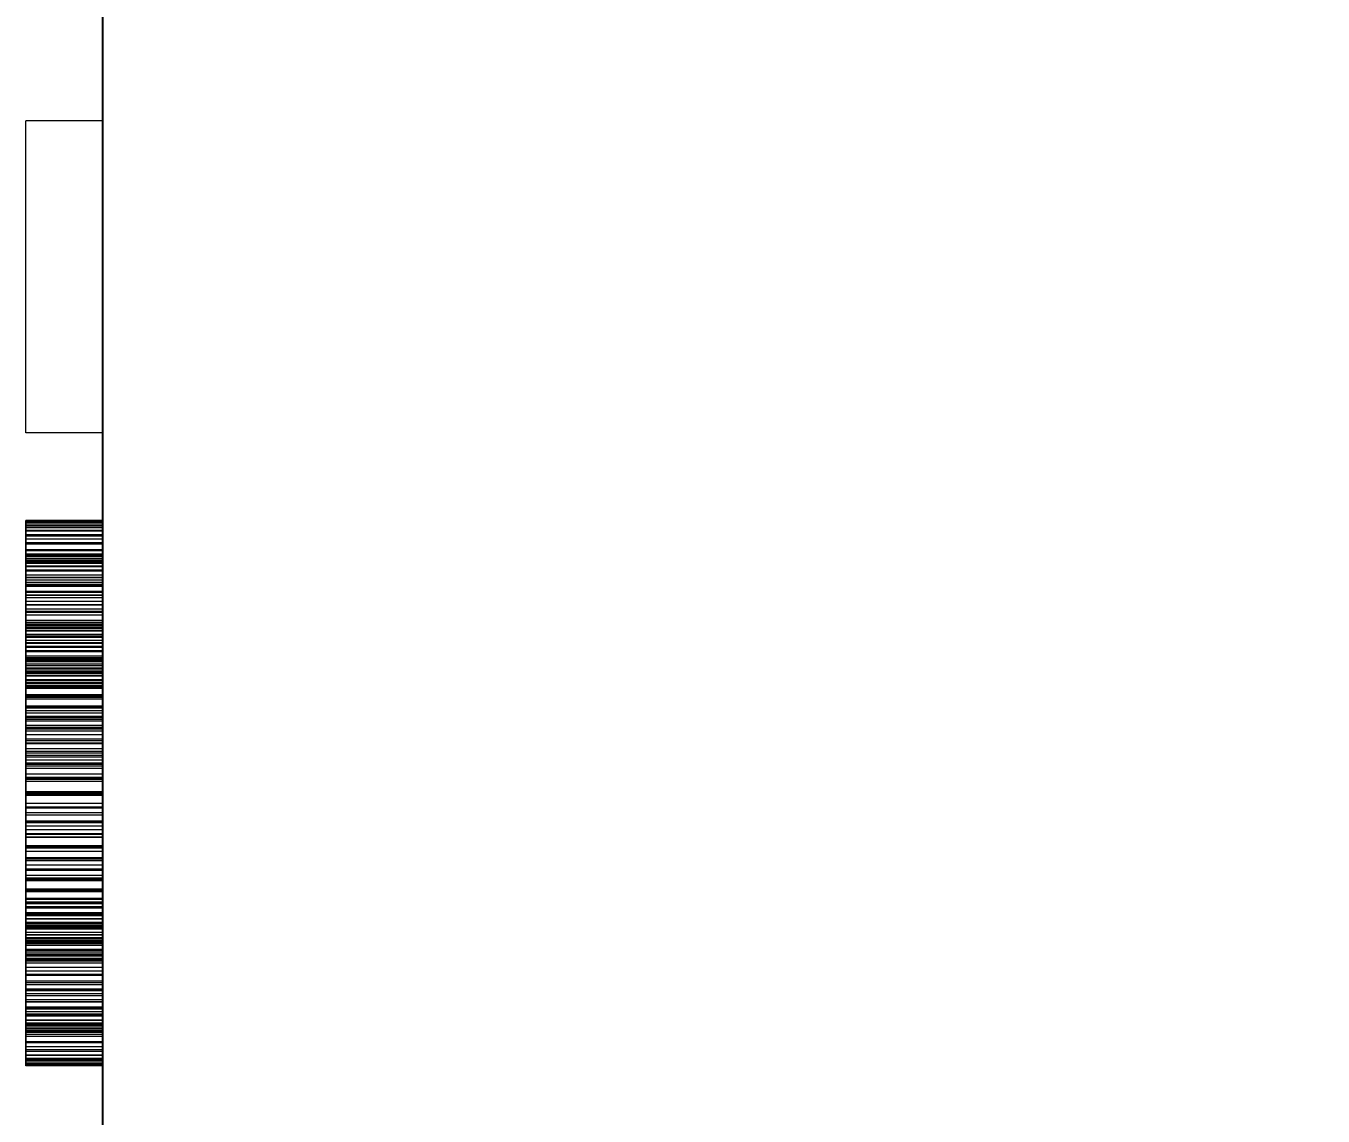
# Model space of a CAD drawing. Header units: millimetres. Extents: x 18 to 1043, y 90 to 420.
# Drawn here: x 272.492 to 275.868, y 135.869 to 138.705 of the extents above; entities that cross this region are included whole.
import ezdxf

# ---------------------------------------------------------------- set-up
doc = ezdxf.new("R2010")
doc.units = ezdxf.units.MM
doc.linetypes.add('WP_HIDDEN', pattern=[2.3, 1.5, -0.8])
for name, color, linetype, lineweight in [('DIMENSIONS', 7, 'CONTINUOUS', 18), ('HIDDEN', 7, 'WP_HIDDEN', 13), ('VISIBLE', 7, 'CONTINUOUS', 25)]:
    doc.layers.add(name, color=color, linetype=linetype, lineweight=lineweight)
doc.styles.add('CJK', font='Arial Unicode.ttf')
doc.styles.add('OpenSansCondensed-Light', font='OpenSansCondensed-Light.ttf')
doc.dimstyles.new('EZDXF', dxfattribs={"dimtxt": 0.25, "dimasz": 0.175, "dimexe": 0.375, "dimexo": 0.125, "dimgap": 0.1, "dimtad": 1, "dimlfac": 100, "dimzin": 12, "dimdsep": 46, "dimtxsty": 'OpenSansCondensed-Light', "dimblk": 'ARCHTICK', "dimcen": 2.5, "dimazin": 3, "dimtfac": 0.5, "dimtmove": 2, "dimatfit": 3})

# ---------------------------------------------------------------- blocks, each defined once
blk = doc.blocks.new('_ARCHTICK')
at = {"color": 0, "linetype": 'BYBLOCK', "const_width": 0.15}
blk.add_lwpolyline([(-0.5, -0.5), (0.5, 0.5)], dxfattribs=at)

msp = doc.modelspace()

# ---------------------------------------------------------------- linework, layer by layer
at = {"layer": 'HIDDEN', "ltscale": 1.538462}
for p, q in [((272.49231, 137.64581), (272.49231, 138.45797)), ((272.69231, 138.45797), (272.49231, 138.45797)), ((272.69231, 137.64581), (272.69231, 138.45797)), ((272.69231, 137.64581), (272.49231, 137.64581)), ((272.49231, 137.4174), (272.49231, 137.41817)), ((272.69231, 137.41817), (272.49231, 137.41817)), ((272.49231, 137.41817), (272.49231, 137.41655)), ((272.49231, 137.41512), (272.49231, 137.4174)), ((272.69231, 137.4174), (272.49231, 137.4174)), ((272.69231, 137.41655), (272.49231, 137.41655)), ((272.49231, 137.41655), (272.49231, 137.4117)), ((272.49231, 137.4113), (272.49231, 137.41512)), ((272.69231, 137.41512), (272.49231, 137.41512)), ((272.69231, 137.4117), (272.49231, 137.4117)), ((272.49231, 137.4117), (272.49231, 137.40361)), ((272.49231, 137.40596), (272.49231, 137.4113)), ((272.69231, 137.4113), (272.49231, 137.4113)), ((272.69231, 137.41817), (272.69231, 137.41655)), ((272.69231, 137.4174), (272.69231, 137.41817)), ((272.69231, 137.41512), (272.69231, 137.4174)), ((272.69231, 137.41655), (272.69231, 137.4117)), ((272.69231, 137.4113), (272.69231, 137.41512)), ((272.69231, 137.4117), (272.69231, 137.40361)), ((272.69231, 137.40596), (272.69231, 137.4113)), ((272.49231, 137.39909), (272.49231, 137.40596)), ((272.69231, 137.40596), (272.49231, 137.40596)), ((272.69231, 137.40361), (272.49231, 137.40361)), ((272.49231, 137.40361), (272.49231, 137.39228)), ((272.49231, 137.3907), (272.49231, 137.39909)), ((272.69231, 137.39909), (272.49231, 137.39909)), ((272.69231, 137.39228), (272.49231, 137.39228)), ((272.49231, 137.39228), (272.49231, 137.37772)), ((272.49231, 137.38078), (272.49231, 137.3907)), ((272.69231, 137.3907), (272.49231, 137.3907)), ((272.49231, 137.36934), (272.49231, 137.38078)), ((272.69231, 137.38078), (272.49231, 137.38078)), ((272.69231, 137.37772), (272.49231, 137.37772)), ((272.49231, 137.37772), (272.49231, 137.35993)), ((272.69231, 137.39909), (272.69231, 137.40596)), ((272.69231, 137.40361), (272.69231, 137.39228)), ((272.69231, 137.3907), (272.69231, 137.39909)), ((272.69231, 137.39228), (272.69231, 137.37772)), ((272.69231, 137.38078), (272.69231, 137.3907)), ((272.69231, 137.36934), (272.69231, 137.38078)), ((272.69231, 137.37772), (272.69231, 137.35993)), ((272.49231, 137.35636), (272.49231, 137.36934)), ((272.69231, 137.36934), (272.49231, 137.36934)), ((272.69231, 137.35993), (272.49231, 137.35993)), ((272.49231, 137.35993), (272.49231, 137.3389)), ((272.49231, 137.34187), (272.49231, 137.35636)), ((272.69231, 137.35636), (272.49231, 137.35636)), ((272.49231, 137.32584), (272.49231, 137.34187)), ((272.69231, 137.34187), (272.49231, 137.34187)), ((272.69231, 137.35636), (272.69231, 137.36934)), ((272.69231, 137.35993), (272.69231, 137.3389)), ((272.69231, 137.34187), (272.69231, 137.35636)), ((272.69231, 137.32584), (272.69231, 137.34187)), ((272.69231, 137.3389), (272.49231, 137.3389)), ((272.49231, 137.3389), (272.49231, 137.31463)), ((272.69231, 137.33005), (272.49231, 137.33005)), ((272.49231, 137.33005), (272.49231, 137.32938)), ((272.49231, 137.32882), (272.49231, 137.33005)), ((272.69231, 137.32938), (272.49231, 137.32938)), ((272.49231, 137.32938), (272.49231, 137.32736)), ((272.69231, 137.32882), (272.49231, 137.32882)), ((272.49231, 137.32514), (272.49231, 137.32882)), ((272.69231, 137.32736), (272.49231, 137.32736)), ((272.49231, 137.32736), (272.49231, 137.32401)), ((272.49231, 137.30829), (272.49231, 137.32584)), ((272.69231, 137.32584), (272.49231, 137.32584)), ((272.69231, 137.32514), (272.49231, 137.32514)), ((272.49231, 137.319), (272.49231, 137.32514)), ((272.69231, 137.32401), (272.49231, 137.32401)), ((272.49231, 137.32401), (272.49231, 137.31931)), ((272.69231, 137.31931), (272.49231, 137.31931)), ((272.49231, 137.31931), (272.49231, 137.31327)), ((272.69231, 137.319), (272.49231, 137.319)), ((272.49231, 137.31041), (272.49231, 137.319)), ((272.69231, 137.31463), (272.49231, 137.31463)), ((272.49231, 137.31463), (272.49231, 137.28726)), ((272.69231, 137.31327), (272.49231, 137.31327)), ((272.49231, 137.31327), (272.49231, 137.30588)), ((272.69231, 137.31041), (272.49231, 137.31041)), ((272.49231, 137.29936), (272.49231, 137.31041)), ((272.49231, 137.28922), (272.49231, 137.30829)), ((272.69231, 137.30829), (272.49231, 137.30829)), ((272.69231, 137.30588), (272.49231, 137.30588)), ((272.49231, 137.30588), (272.49231, 137.29716)), ((272.69231, 137.3389), (272.69231, 137.31463)), ((272.69231, 137.33005), (272.69231, 137.32938)), ((272.69231, 137.32882), (272.69231, 137.33005)), ((272.69231, 137.32938), (272.69231, 137.32736)), ((272.69231, 137.32514), (272.69231, 137.32882)), ((272.69231, 137.32736), (272.69231, 137.32401)), ((272.69231, 137.30829), (272.69231, 137.32584)), ((272.69231, 137.319), (272.69231, 137.32514)), ((272.69231, 137.32401), (272.69231, 137.31931)), ((272.69231, 137.31931), (272.69231, 137.31327)), ((272.69231, 137.31041), (272.69231, 137.319)), ((272.69231, 137.31463), (272.69231, 137.28726)), ((272.69231, 137.31327), (272.69231, 137.30588)), ((272.69231, 137.29936), (272.69231, 137.31041)), ((272.69231, 137.28922), (272.69231, 137.30829)), ((272.69231, 137.30588), (272.69231, 137.29716)), ((272.69231, 137.29936), (272.49231, 137.29936)), ((272.49231, 137.28585), (272.49231, 137.29936)), ((272.69231, 137.29716), (272.49231, 137.29716)), ((272.49231, 137.29716), (272.49231, 137.28709)), ((272.49231, 137.26862), (272.49231, 137.28922)), ((272.69231, 137.28922), (272.49231, 137.28922)), ((272.69231, 137.28726), (272.49231, 137.28726)), ((272.49231, 137.28726), (272.49231, 137.25694)), ((272.69231, 137.28709), (272.49231, 137.28709)), ((272.49231, 137.28709), (272.49231, 137.27568)), ((272.69231, 137.28585), (272.49231, 137.28585)), ((272.49231, 137.26989), (272.49231, 137.28585)), ((272.69231, 137.27568), (272.49231, 137.27568)), ((272.49231, 137.27568), (272.49231, 137.26293)), ((272.69231, 137.28585), (272.69231, 137.29936)), ((272.69231, 137.29716), (272.69231, 137.28709)), ((272.69231, 137.26862), (272.69231, 137.28922)), ((272.69231, 137.28726), (272.69231, 137.25694)), ((272.69231, 137.28709), (272.69231, 137.27568)), ((272.69231, 137.26989), (272.69231, 137.28585)), ((272.69231, 137.27568), (272.69231, 137.26293)), ((272.69231, 137.26989), (272.49231, 137.26989)), ((272.49231, 137.25148), (272.49231, 137.26989)), ((272.49231, 137.24649), (272.49231, 137.26862)), ((272.69231, 137.26862), (272.49231, 137.26862)), ((272.69231, 137.26293), (272.49231, 137.26293)), ((272.49231, 137.26293), (272.49231, 137.24883)), ((272.69231, 137.25694), (272.49231, 137.25694)), ((272.49231, 137.25694), (272.49231, 137.22365)), ((272.69231, 137.25148), (272.49231, 137.25148)), ((272.49231, 137.23056), (272.49231, 137.25148)), ((272.69231, 137.24883), (272.49231, 137.24883)), ((272.49231, 137.24883), (272.49231, 137.23339)), ((272.49231, 137.22284), (272.49231, 137.24649)), ((272.69231, 137.24649), (272.49231, 137.24649)), ((272.69231, 137.25148), (272.69231, 137.26989)), ((272.69231, 137.24649), (272.69231, 137.26862)), ((272.69231, 137.26293), (272.69231, 137.24883)), ((272.69231, 137.25694), (272.69231, 137.22365)), ((272.69231, 137.23056), (272.69231, 137.25148)), ((272.69231, 137.24883), (272.69231, 137.23339)), ((272.69231, 137.22284), (272.69231, 137.24649)), ((272.69231, 137.23339), (272.49231, 137.23339)), ((272.49231, 137.23339), (272.49231, 137.21661)), ((272.69231, 137.23056), (272.49231, 137.23056)), ((272.49231, 137.2071), (272.49231, 137.23056)), ((272.69231, 137.22365), (272.49231, 137.22365)), ((272.49231, 137.22365), (272.49231, 137.18741)), ((272.49231, 137.19794), (272.49231, 137.22284)), ((272.69231, 137.22284), (272.49231, 137.22284)), ((272.69231, 137.21661), (272.49231, 137.21661)), ((272.49231, 137.21661), (272.49231, 137.19849)), ((272.69231, 137.2071), (272.49231, 137.2071)), ((272.49231, 137.18108), (272.49231, 137.2071)), ((272.69231, 137.23339), (272.69231, 137.21661)), ((272.69231, 137.2071), (272.69231, 137.23056)), ((272.69231, 137.22365), (272.69231, 137.18741)), ((272.69231, 137.19794), (272.69231, 137.22284)), ((272.69231, 137.21661), (272.69231, 137.19849)), ((272.69231, 137.18108), (272.69231, 137.2071)), ((272.69231, 137.19849), (272.49231, 137.19849)), ((272.49231, 137.19849), (272.49231, 137.17902)), ((272.49231, 137.17208), (272.49231, 137.19794)), ((272.69231, 137.19794), (272.49231, 137.19794)), ((272.69231, 137.18741), (272.49231, 137.18741)), ((272.49231, 137.18741), (272.49231, 137.1482)), ((272.69231, 137.18108), (272.49231, 137.18108)), ((272.49231, 137.15253), (272.49231, 137.18108)), ((272.69231, 137.17902), (272.49231, 137.17902)), ((272.49231, 137.17902), (272.49231, 137.15822)), ((272.49231, 137.14525), (272.49231, 137.17208)), ((272.69231, 137.17208), (272.49231, 137.17208)), ((272.69231, 137.19849), (272.69231, 137.17902)), ((272.69231, 137.17208), (272.69231, 137.19794)), ((272.69231, 137.18741), (272.69231, 137.1482)), ((272.69231, 137.15253), (272.69231, 137.18108)), ((272.69231, 137.17902), (272.69231, 137.15822)), ((272.69231, 137.14525), (272.69231, 137.17208)), ((272.69231, 137.15822), (272.49231, 137.15822)), ((272.49231, 137.15822), (272.49231, 137.13631)), ((272.69231, 137.15253), (272.49231, 137.15253)), ((272.49231, 137.12142), (272.49231, 137.15253)), ((272.69231, 137.1482), (272.49231, 137.1482)), ((272.49231, 137.1482), (272.49231, 137.10603)), ((272.49231, 137.14595), (272.49231, 137.14794)), ((272.49231, 137.14794), (272.49231, 137.14601)), ((272.69231, 137.14794), (272.49231, 137.14794)), ((272.49231, 137.14601), (272.49231, 137.14023)), ((272.69231, 137.14601), (272.49231, 137.14601)), ((272.49231, 137.14), (272.49231, 137.14595)), ((272.69231, 137.14595), (272.49231, 137.14595)), ((272.49231, 137.11746), (272.49231, 137.14525)), ((272.69231, 137.14525), (272.49231, 137.14525)), ((272.49231, 137.14023), (272.49231, 137.13059)), ((272.69231, 137.14023), (272.49231, 137.14023)), ((272.49231, 137.13007), (272.49231, 137.14)), ((272.69231, 137.14), (272.49231, 137.14)), ((272.69231, 137.15822), (272.69231, 137.13631)), ((272.69231, 137.12142), (272.69231, 137.15253)), ((272.69231, 137.1482), (272.69231, 137.10603)), ((272.69231, 137.14595), (272.69231, 137.14794)), ((272.69231, 137.14794), (272.69231, 137.14601)), ((272.69231, 137.14601), (272.69231, 137.14023)), ((272.69231, 137.14), (272.69231, 137.14595)), ((272.69231, 137.11746), (272.69231, 137.14525)), ((272.69231, 137.14023), (272.69231, 137.13059)), ((272.69231, 137.13007), (272.69231, 137.14)), ((272.69231, 137.13631), (272.49231, 137.13631)), ((272.49231, 137.13631), (272.49231, 137.11354)), ((272.49231, 137.13059), (272.49231, 137.11709)), ((272.69231, 137.13059), (272.49231, 137.13059)), ((272.49231, 137.11618), (272.49231, 137.13007)), ((272.69231, 137.13007), (272.49231, 137.13007)), ((272.69231, 137.12142), (272.49231, 137.12142)), ((272.49231, 137.08777), (272.49231, 137.12142)), ((272.49231, 137.08871), (272.49231, 137.11746)), ((272.69231, 137.11746), (272.49231, 137.11746)), ((272.49231, 137.11709), (272.49231, 137.09975)), ((272.69231, 137.11709), (272.49231, 137.11709)), ((272.49231, 137.09831), (272.49231, 137.11618)), ((272.69231, 137.11618), (272.49231, 137.11618)), ((272.69231, 137.11354), (272.49231, 137.11354)), ((272.49231, 137.11354), (272.49231, 137.08991)), ((272.69231, 137.10603), (272.49231, 137.10603)), ((272.49231, 137.10603), (272.49231, 137.06091)), ((272.69231, 137.13631), (272.69231, 137.11354)), ((272.69231, 137.13059), (272.69231, 137.11709)), ((272.69231, 137.11618), (272.69231, 137.13007)), ((272.69231, 137.08777), (272.69231, 137.12142)), ((272.69231, 137.08871), (272.69231, 137.11746)), ((272.69231, 137.11709), (272.69231, 137.09975)), ((272.69231, 137.09831), (272.69231, 137.11618)), ((272.69231, 137.11354), (272.69231, 137.08991)), ((272.69231, 137.10603), (272.69231, 137.06091)), ((272.49231, 137.09975), (272.49231, 137.07854)), ((272.69231, 137.09975), (272.49231, 137.09975)), ((272.49231, 137.07648), (272.49231, 137.09831)), ((272.69231, 137.09831), (272.49231, 137.09831)), ((272.69231, 137.08991), (272.49231, 137.08991)), ((272.49231, 137.08991), (272.49231, 137.06542)), ((272.49231, 137.05899), (272.49231, 137.08871)), ((272.69231, 137.08871), (272.49231, 137.08871)), ((272.69231, 137.08777), (272.49231, 137.08777)), ((272.49231, 137.05157), (272.49231, 137.08777)), ((272.49231, 137.07854), (272.49231, 137.05348)), ((272.69231, 137.07854), (272.49231, 137.07854)), ((272.49231, 137.05067), (272.49231, 137.07648)), ((272.69231, 137.07648), (272.49231, 137.07648)), ((272.69231, 137.09975), (272.69231, 137.07854)), ((272.69231, 137.07648), (272.69231, 137.09831)), ((272.69231, 137.08991), (272.69231, 137.06542)), ((272.69231, 137.05899), (272.69231, 137.08871)), ((272.69231, 137.05157), (272.69231, 137.08777)), ((272.69231, 137.07854), (272.69231, 137.05348)), ((272.69231, 137.05067), (272.69231, 137.07648)), ((272.69231, 137.06542), (272.49231, 137.06542)), ((272.49231, 137.06542), (272.49231, 137.04007)), ((272.69231, 137.06091), (272.49231, 137.06091)), ((272.49231, 137.06091), (272.49231, 137.01282)), ((272.49231, 137.02831), (272.49231, 137.05899)), ((272.69231, 137.05899), (272.49231, 137.05899)), ((272.49231, 137.05678), (272.49231, 137.05835)), ((272.49231, 137.05835), (272.49231, 137.05682)), ((272.69231, 137.05835), (272.49231, 137.05835)), ((272.49231, 137.05682), (272.49231, 137.05224)), ((272.69231, 137.05682), (272.49231, 137.05682)), ((272.49231, 137.05206), (272.49231, 137.05678)), ((272.69231, 137.05678), (272.49231, 137.05678)), ((272.49231, 137.05348), (272.49231, 137.02457)), ((272.69231, 137.05348), (272.49231, 137.05348)), ((272.49231, 137.05224), (272.49231, 137.04461)), ((272.69231, 137.05224), (272.49231, 137.05224)), ((272.49231, 137.0442), (272.49231, 137.05206)), ((272.69231, 137.05206), (272.49231, 137.05206)), ((272.69231, 137.05157), (272.49231, 137.05157)), ((272.49231, 137.01282), (272.49231, 137.05157)), ((272.49231, 137.0209), (272.49231, 137.05067)), ((272.69231, 137.05067), (272.49231, 137.05067)), ((272.49231, 137.04461), (272.49231, 137.03393)), ((272.69231, 137.04461), (272.49231, 137.04461)), ((272.49231, 137.0332), (272.49231, 137.0442)), ((272.69231, 137.0442), (272.49231, 137.0442)), ((272.69231, 137.04007), (272.49231, 137.04007)), ((272.49231, 137.04007), (272.49231, 137.01385)), ((272.69231, 137.06542), (272.69231, 137.04007)), ((272.69231, 137.06091), (272.69231, 137.01282)), ((272.69231, 137.02831), (272.69231, 137.05899)), ((272.69231, 137.05678), (272.69231, 137.05835)), ((272.69231, 137.05835), (272.69231, 137.05682)), ((272.69231, 137.05682), (272.69231, 137.05224)), ((272.69231, 137.05206), (272.69231, 137.05678)), ((272.69231, 137.05348), (272.69231, 137.02457)), ((272.69231, 137.05224), (272.69231, 137.04461)), ((272.69231, 137.0442), (272.69231, 137.05206)), ((272.69231, 137.01282), (272.69231, 137.05157)), ((272.69231, 137.0209), (272.69231, 137.05067)), ((272.69231, 137.04461), (272.69231, 137.03393)), ((272.69231, 137.0332), (272.69231, 137.0442)), ((272.69231, 137.04007), (272.69231, 137.01385)), ((272.49231, 137.03393), (272.49231, 137.0202)), ((272.69231, 137.03393), (272.49231, 137.03393)), ((272.49231, 137.01905), (272.49231, 137.0332)), ((272.69231, 137.0332), (272.49231, 137.0332)), ((272.49231, 136.99667), (272.49231, 137.02831)), ((272.69231, 137.02831), (272.49231, 137.02831)), ((272.49231, 137.02457), (272.49231, 136.9927)), ((272.69231, 137.02457), (272.49231, 137.02457)), ((272.49231, 136.98814), (272.49231, 137.0209)), ((272.69231, 137.0209), (272.49231, 137.0209)), ((272.49231, 137.0202), (272.49231, 137.00341)), ((272.69231, 137.0202), (272.49231, 137.0202)), ((272.49231, 137.00176), (272.49231, 137.01905)), ((272.69231, 137.01905), (272.49231, 137.01905)), ((272.69231, 137.01385), (272.49231, 137.01385)), ((272.49231, 137.01385), (272.49231, 136.98678)), ((272.69231, 137.01282), (272.49231, 137.01282)), ((272.49231, 137.00341), (272.49231, 136.98357)), ((272.69231, 137.00341), (272.49231, 137.00341)), ((272.49231, 136.98133), (272.49231, 137.00176)), ((272.69231, 137.00176), (272.49231, 137.00176)), ((272.69231, 137.03393), (272.69231, 137.0202)), ((272.69231, 137.01905), (272.69231, 137.0332)), ((272.69231, 136.99667), (272.69231, 137.02831)), ((272.69231, 137.02457), (272.69231, 136.9927)), ((272.69231, 136.98814), (272.69231, 137.0209)), ((272.69231, 137.0202), (272.69231, 137.00341)), ((272.69231, 137.00176), (272.69231, 137.01905)), ((272.69231, 137.01385), (272.69231, 136.98678)), ((272.69231, 137.00341), (272.69231, 136.98357)), ((272.69231, 136.98133), (272.69231, 137.00176)), ((272.49231, 136.96406), (272.49231, 136.99667)), ((272.69231, 136.99667), (272.49231, 136.99667)), ((272.49231, 136.9927), (272.49231, 136.95876)), ((272.69231, 136.9927), (272.49231, 136.9927)), ((272.49231, 136.95339), (272.49231, 136.98814)), ((272.69231, 136.98814), (272.49231, 136.98814)), ((272.69231, 136.98678), (272.49231, 136.98678)), ((272.49231, 136.98678), (272.49231, 136.95885)), ((272.49231, 136.98357), (272.49231, 136.96068)), ((272.69231, 136.98357), (272.49231, 136.98357)), ((272.49231, 136.95775), (272.49231, 136.98133)), ((272.69231, 136.98133), (272.49231, 136.98133)), ((272.69231, 136.96406), (272.69231, 136.99667)), ((272.69231, 136.9927), (272.69231, 136.95876)), ((272.69231, 136.95339), (272.69231, 136.98814)), ((272.69231, 136.98678), (272.69231, 136.95885)), ((272.69231, 136.98357), (272.69231, 136.96068)), ((272.69231, 136.95775), (272.69231, 136.98133)), ((272.49231, 136.93048), (272.49231, 136.96406)), ((272.69231, 136.96406), (272.49231, 136.96406)), ((272.49231, 136.96068), (272.49231, 136.93541)), ((272.69231, 136.96068), (272.49231, 136.96068)), ((272.69231, 136.95885), (272.49231, 136.95885)), ((272.49231, 136.95885), (272.49231, 136.93005)), ((272.49231, 136.95876), (272.49231, 136.92275)), ((272.69231, 136.95876), (272.49231, 136.95876)), ((272.49231, 136.93183), (272.49231, 136.95775)), ((272.69231, 136.95775), (272.49231, 136.95775)), ((272.49231, 136.91664), (272.49231, 136.95339)), ((272.69231, 136.95339), (272.49231, 136.95339)), ((272.49231, 136.93541), (272.49231, 136.90841)), ((272.69231, 136.93541), (272.49231, 136.93541)), ((272.69231, 136.93048), (272.69231, 136.96406)), ((272.69231, 136.96068), (272.69231, 136.93541)), ((272.69231, 136.95885), (272.69231, 136.93005)), ((272.69231, 136.95876), (272.69231, 136.92275)), ((272.69231, 136.93183), (272.69231, 136.95775)), ((272.69231, 136.91664), (272.69231, 136.95339)), ((272.69231, 136.93541), (272.69231, 136.90841)), ((272.49231, 136.90437), (272.49231, 136.93183)), ((272.69231, 136.93183), (272.49231, 136.93183)), ((272.49231, 136.89595), (272.49231, 136.93048)), ((272.69231, 136.93048), (272.49231, 136.93048)), ((272.69231, 136.93005), (272.49231, 136.93005)), ((272.49231, 136.93005), (272.49231, 136.9004)), ((272.49231, 136.92275), (272.49231, 136.88468)), ((272.69231, 136.92275), (272.49231, 136.92275)), ((272.49231, 136.87789), (272.49231, 136.91664)), ((272.69231, 136.91664), (272.49231, 136.91664)), ((272.49231, 136.90841), (272.49231, 136.87969)), ((272.69231, 136.90841), (272.49231, 136.90841)), ((272.49231, 136.87538), (272.49231, 136.90437)), ((272.69231, 136.90437), (272.49231, 136.90437)), ((272.69231, 136.9004), (272.49231, 136.9004)), ((272.49231, 136.9004), (272.49231, 136.86989)), ((272.69231, 136.90437), (272.69231, 136.93183)), ((272.69231, 136.89595), (272.69231, 136.93048)), ((272.69231, 136.93005), (272.69231, 136.9004)), ((272.69231, 136.92275), (272.69231, 136.88468)), ((272.69231, 136.87789), (272.69231, 136.91664)), ((272.69231, 136.90841), (272.69231, 136.87969)), ((272.69231, 136.87538), (272.69231, 136.90437)), ((272.69231, 136.9004), (272.69231, 136.86989)), ((272.49231, 136.86045), (272.49231, 136.89595)), ((272.69231, 136.89595), (272.49231, 136.89595)), ((272.49231, 136.88468), (272.49231, 136.84455)), ((272.69231, 136.88468), (272.49231, 136.88468)), ((272.49231, 136.87969), (272.49231, 136.84925)), ((272.69231, 136.87969), (272.49231, 136.87969)), ((272.49231, 136.83715), (272.49231, 136.87789)), ((272.69231, 136.87789), (272.49231, 136.87789)), ((272.49231, 136.84484), (272.49231, 136.87538)), ((272.69231, 136.87538), (272.49231, 136.87538)), ((272.69231, 136.86989), (272.49231, 136.86989)), ((272.49231, 136.86989), (272.49231, 136.83851)), ((272.69231, 136.86045), (272.69231, 136.89595)), ((272.69231, 136.88468), (272.69231, 136.84455)), ((272.69231, 136.87969), (272.69231, 136.84925)), ((272.69231, 136.83715), (272.69231, 136.87789)), ((272.69231, 136.84484), (272.69231, 136.87538)), ((272.69231, 136.86989), (272.69231, 136.83851)), ((272.49231, 136.82398), (272.49231, 136.86045)), ((272.69231, 136.86045), (272.49231, 136.86045)), ((272.49231, 136.84925), (272.49231, 136.81709)), ((272.69231, 136.84925), (272.49231, 136.84925)), ((272.49231, 136.81277), (272.49231, 136.84484)), ((272.69231, 136.84484), (272.49231, 136.84484)), ((272.49231, 136.84455), (272.49231, 136.80234)), ((272.69231, 136.84455), (272.49231, 136.84455)), ((272.69231, 136.83851), (272.49231, 136.83851)), ((272.49231, 136.83851), (272.49231, 136.80627)), ((272.49231, 136.79441), (272.49231, 136.83715)), ((272.69231, 136.83715), (272.49231, 136.83715)), ((272.69231, 136.82398), (272.69231, 136.86045)), ((272.69231, 136.84925), (272.69231, 136.81709)), ((272.69231, 136.81277), (272.69231, 136.84484)), ((272.69231, 136.84455), (272.69231, 136.80234)), ((272.69231, 136.83851), (272.69231, 136.80627)), ((272.69231, 136.79441), (272.69231, 136.83715)), ((272.49231, 136.78656), (272.49231, 136.82398)), ((272.69231, 136.82398), (272.49231, 136.82398)), ((272.49231, 136.81709), (272.49231, 136.78321)), ((272.69231, 136.81709), (272.49231, 136.81709)), ((272.49231, 136.77917), (272.49231, 136.81277)), ((272.69231, 136.81277), (272.49231, 136.81277)), ((272.69231, 136.80627), (272.49231, 136.80627)), ((272.49231, 136.80627), (272.49231, 136.77318)), ((272.49231, 136.80234), (272.49231, 136.75808)), ((272.69231, 136.80234), (272.49231, 136.80234)), ((272.69231, 136.78656), (272.69231, 136.82398)), ((272.69231, 136.81709), (272.69231, 136.78321)), ((272.69231, 136.77917), (272.69231, 136.81277)), ((272.69231, 136.80627), (272.69231, 136.77318)), ((272.69231, 136.80234), (272.69231, 136.75808)), ((272.49231, 136.74967), (272.49231, 136.79441)), ((272.69231, 136.79441), (272.49231, 136.79441)), ((272.49231, 136.74817), (272.49231, 136.78656)), ((272.69231, 136.78656), (272.49231, 136.78656)), ((272.49231, 136.78321), (272.49231, 136.7476)), ((272.69231, 136.78321), (272.49231, 136.78321)), ((272.49231, 136.74402), (272.49231, 136.77917)), ((272.69231, 136.77917), (272.49231, 136.77917)), ((272.69231, 136.77318), (272.49231, 136.77318)), ((272.49231, 136.77318), (272.49231, 136.73922)), ((272.69231, 136.74967), (272.69231, 136.79441)), ((272.69231, 136.74817), (272.69231, 136.78656)), ((272.69231, 136.78321), (272.69231, 136.7476)), ((272.69231, 136.74402), (272.69231, 136.77917)), ((272.69231, 136.77318), (272.69231, 136.73922)), ((272.49231, 136.75808), (272.49231, 136.71175)), ((272.69231, 136.75808), (272.49231, 136.75808)), ((272.49231, 136.70294), (272.49231, 136.74967)), ((272.69231, 136.74967), (272.49231, 136.74967)), ((272.49231, 136.70881), (272.49231, 136.74817)), ((272.69231, 136.74817), (272.49231, 136.74817)), ((272.49231, 136.7476), (272.49231, 136.71028)), ((272.69231, 136.7476), (272.49231, 136.7476)), ((272.49231, 136.70734), (272.49231, 136.74402)), ((272.69231, 136.74402), (272.49231, 136.74402)), ((272.69231, 136.73922), (272.49231, 136.73922)), ((272.49231, 136.73922), (272.49231, 136.7044)), ((272.69231, 136.75808), (272.69231, 136.71175)), ((272.69231, 136.70294), (272.69231, 136.74967)), ((272.69231, 136.70881), (272.69231, 136.74817)), ((272.69231, 136.7476), (272.69231, 136.71028)), ((272.69231, 136.70734), (272.69231, 136.74402)), ((272.69231, 136.73922), (272.69231, 136.7044)), ((272.49231, 136.71175), (272.49231, 136.68153)), ((272.69231, 136.71175), (272.49231, 136.71175)), ((272.49231, 136.71028), (272.49231, 136.67191)), ((272.69231, 136.71028), (272.49231, 136.71028)), ((272.49231, 136.66946), (272.49231, 136.70881)), ((272.69231, 136.70881), (272.49231, 136.70881)), ((272.49231, 136.67033), (272.49231, 136.70734)), ((272.69231, 136.70734), (272.49231, 136.70734)), ((272.69231, 136.7044), (272.49231, 136.7044)), ((272.49231, 136.7044), (272.49231, 136.66978)), ((272.49231, 136.6573), (272.49231, 136.70294)), ((272.69231, 136.70294), (272.49231, 136.70294)), ((272.69231, 136.71175), (272.69231, 136.68153)), ((272.69231, 136.71028), (272.69231, 136.67191)), ((272.69231, 136.66946), (272.69231, 136.70881)), ((272.69231, 136.67033), (272.69231, 136.70734)), ((272.69231, 136.7044), (272.69231, 136.66978)), ((272.69231, 136.6573), (272.69231, 136.70294)), ((272.49231, 136.68153), (272.49231, 136.65181)), ((272.69231, 136.68153), (272.49231, 136.68153)), ((272.49231, 136.67191), (272.49231, 136.63538)), ((272.69231, 136.67191), (272.49231, 136.67191)), ((272.49231, 136.63492), (272.49231, 136.67033)), ((272.69231, 136.67033), (272.49231, 136.67033)), ((272.69231, 136.66978), (272.49231, 136.66978)), ((272.49231, 136.66978), (272.49231, 136.63602)), ((272.49231, 136.63106), (272.49231, 136.66946)), ((272.69231, 136.66946), (272.49231, 136.66946)), ((272.69231, 136.68153), (272.69231, 136.65181)), ((272.69231, 136.67191), (272.69231, 136.63538)), ((272.69231, 136.63492), (272.69231, 136.67033)), ((272.69231, 136.66978), (272.69231, 136.63602)), ((272.69231, 136.63106), (272.69231, 136.66946)), ((272.49231, 136.61367), (272.49231, 136.6573)), ((272.69231, 136.6573), (272.49231, 136.6573)), ((272.49231, 136.65181), (272.49231, 136.6226)), ((272.69231, 136.65181), (272.49231, 136.65181)), ((272.69231, 136.63602), (272.49231, 136.63602)), ((272.49231, 136.63602), (272.49231, 136.60314)), ((272.49231, 136.63538), (272.49231, 136.60068)), ((272.69231, 136.63538), (272.49231, 136.63538)), ((272.49231, 136.60112), (272.49231, 136.63492)), ((272.69231, 136.63492), (272.49231, 136.63492)), ((272.49231, 136.59364), (272.49231, 136.63106)), ((272.69231, 136.63106), (272.49231, 136.63106)), ((272.69231, 136.61367), (272.69231, 136.6573)), ((272.69231, 136.65181), (272.69231, 136.6226)), ((272.69231, 136.63602), (272.69231, 136.60314)), ((272.69231, 136.63538), (272.69231, 136.60068)), ((272.69231, 136.60112), (272.69231, 136.63492)), ((272.69231, 136.59364), (272.69231, 136.63106)), ((272.49231, 136.6226), (272.49231, 136.59389)), ((272.69231, 136.6226), (272.49231, 136.6226)), ((272.49231, 136.57203), (272.49231, 136.61367)), ((272.69231, 136.61367), (272.49231, 136.61367)), ((272.69231, 136.60314), (272.49231, 136.60314)), ((272.49231, 136.60314), (272.49231, 136.57112)), ((272.49231, 136.56892), (272.49231, 136.60112)), ((272.69231, 136.60112), (272.49231, 136.60112)), ((272.49231, 136.60068), (272.49231, 136.56782)), ((272.69231, 136.60068), (272.49231, 136.60068)), ((272.69231, 136.6226), (272.69231, 136.59389)), ((272.69231, 136.57203), (272.69231, 136.61367)), ((272.69231, 136.60314), (272.69231, 136.57112)), ((272.69231, 136.56892), (272.69231, 136.60112)), ((272.69231, 136.60068), (272.69231, 136.56782)), ((272.49231, 136.59389), (272.49231, 136.56569)), ((272.69231, 136.59389), (272.49231, 136.59389)), ((272.49231, 136.55717), (272.49231, 136.59364)), ((272.69231, 136.59364), (272.49231, 136.59364)), ((272.49231, 136.53239), (272.49231, 136.57203)), ((272.69231, 136.57203), (272.49231, 136.57203)), ((272.69231, 136.57112), (272.49231, 136.57112)), ((272.49231, 136.57112), (272.49231, 136.53998)), ((272.49231, 136.53833), (272.49231, 136.56892)), ((272.69231, 136.56892), (272.49231, 136.56892)), ((272.49231, 136.56782), (272.49231, 136.53679)), ((272.69231, 136.56782), (272.49231, 136.56782)), ((272.49231, 136.56569), (272.49231, 136.53799)), ((272.69231, 136.56569), (272.49231, 136.56569)), ((272.69231, 136.59389), (272.69231, 136.56569)), ((272.69231, 136.55717), (272.69231, 136.59364)), ((272.69231, 136.53239), (272.69231, 136.57203)), ((272.69231, 136.57112), (272.69231, 136.53998)), ((272.69231, 136.53833), (272.69231, 136.56892)), ((272.69231, 136.56782), (272.69231, 136.53679)), ((272.69231, 136.56569), (272.69231, 136.53799)), ((272.49231, 136.52167), (272.49231, 136.55717)), ((272.69231, 136.55717), (272.49231, 136.55717)), ((272.69231, 136.53998), (272.49231, 136.53998)), ((272.49231, 136.53998), (272.49231, 136.50972)), ((272.49231, 136.50935), (272.49231, 136.53833)), ((272.69231, 136.53833), (272.49231, 136.53833)), ((272.49231, 136.53799), (272.49231, 136.5108)), ((272.69231, 136.53799), (272.49231, 136.53799)), ((272.49231, 136.53679), (272.49231, 136.50761)), ((272.69231, 136.53679), (272.49231, 136.53679)), ((272.49231, 136.49474), (272.49231, 136.53239)), ((272.69231, 136.53239), (272.49231, 136.53239)), ((272.69231, 136.52167), (272.69231, 136.55717)), ((272.69231, 136.53998), (272.69231, 136.50972)), ((272.69231, 136.50935), (272.69231, 136.53833)), ((272.69231, 136.53799), (272.69231, 136.5108)), ((272.69231, 136.53679), (272.69231, 136.50761)), ((272.69231, 136.49474), (272.69231, 136.53239)), ((272.49231, 136.48714), (272.49231, 136.52167)), ((272.69231, 136.52167), (272.49231, 136.52167)), ((272.49231, 136.5108), (272.49231, 136.48411)), ((272.69231, 136.5108), (272.49231, 136.5108)), ((272.69231, 136.50972), (272.49231, 136.50972)), ((272.49231, 136.50972), (272.49231, 136.48032)), ((272.49231, 136.48197), (272.49231, 136.50935)), ((272.69231, 136.50935), (272.49231, 136.50935)), ((272.49231, 136.50761), (272.49231, 136.48025)), ((272.69231, 136.50761), (272.49231, 136.50761)), ((272.69231, 136.48714), (272.69231, 136.52167)), ((272.69231, 136.5108), (272.69231, 136.48411)), ((272.69231, 136.50972), (272.69231, 136.48032)), ((272.69231, 136.48197), (272.69231, 136.50935)), ((272.69231, 136.50761), (272.69231, 136.48025)), ((272.49231, 136.45909), (272.49231, 136.49474)), ((272.69231, 136.49474), (272.49231, 136.49474)), ((272.49231, 136.45356), (272.49231, 136.48714)), ((272.69231, 136.48714), (272.49231, 136.48714)), ((272.49231, 136.48411), (272.49231, 136.45849)), ((272.69231, 136.48411), (272.49231, 136.48411)), ((272.49231, 136.4562), (272.49231, 136.48197)), ((272.69231, 136.48197), (272.49231, 136.48197)), ((272.69231, 136.48032), (272.49231, 136.48032)), ((272.49231, 136.48032), (272.49231, 136.4518)), ((272.49231, 136.48025), (272.49231, 136.45473)), ((272.69231, 136.48025), (272.49231, 136.48025)), ((272.69231, 136.45909), (272.69231, 136.49474)), ((272.69231, 136.45356), (272.69231, 136.48714)), ((272.69231, 136.48411), (272.69231, 136.45849)), ((272.69231, 136.4562), (272.69231, 136.48197)), ((272.69231, 136.48032), (272.69231, 136.4518)), ((272.69231, 136.48025), (272.69231, 136.45473)), ((272.49231, 136.42544), (272.49231, 136.45909)), ((272.69231, 136.45909), (272.49231, 136.45909)), ((272.49231, 136.45849), (272.49231, 136.43449)), ((272.69231, 136.45849), (272.49231, 136.45849)), ((272.49231, 136.4328), (272.49231, 136.4562)), ((272.69231, 136.4562), (272.49231, 136.4562)), ((272.49231, 136.45473), (272.49231, 136.43167)), ((272.69231, 136.45473), (272.49231, 136.45473)), ((272.49231, 136.42096), (272.49231, 136.45356)), ((272.69231, 136.45356), (272.49231, 136.45356)), ((272.69231, 136.4518), (272.49231, 136.4518)), ((272.49231, 136.4518), (272.49231, 136.42415)), ((272.49231, 136.43449), (272.49231, 136.41213)), ((272.69231, 136.43449), (272.49231, 136.43449)), ((272.49231, 136.41251), (272.49231, 136.4328)), ((272.69231, 136.4328), (272.49231, 136.4328)), ((272.49231, 136.43167), (272.49231, 136.41168)), ((272.69231, 136.43167), (272.49231, 136.43167)), ((272.69231, 136.42544), (272.69231, 136.45909)), ((272.69231, 136.45849), (272.69231, 136.43449)), ((272.69231, 136.4328), (272.69231, 136.4562)), ((272.69231, 136.45473), (272.69231, 136.43167)), ((272.69231, 136.42096), (272.69231, 136.45356)), ((272.69231, 136.4518), (272.69231, 136.42415)), ((272.69231, 136.43449), (272.69231, 136.41213)), ((272.69231, 136.41251), (272.69231, 136.4328)), ((272.69231, 136.43167), (272.69231, 136.41168)), ((272.49231, 136.39379), (272.49231, 136.42544)), ((272.69231, 136.42544), (272.49231, 136.42544)), ((272.69231, 136.42415), (272.49231, 136.42415)), ((272.49231, 136.42415), (272.49231, 136.39737)), ((272.49231, 136.38931), (272.49231, 136.42096)), ((272.69231, 136.42096), (272.49231, 136.42096)), ((272.49231, 136.39535), (272.49231, 136.41251)), ((272.69231, 136.41251), (272.49231, 136.41251)), ((272.49231, 136.41213), (272.49231, 136.3914)), ((272.69231, 136.41213), (272.49231, 136.41213)), ((272.49231, 136.41168), (272.49231, 136.39477)), ((272.69231, 136.41168), (272.49231, 136.41168)), ((272.49231, 136.36941), (272.49231, 136.40921)), ((272.69231, 136.40921), (272.49231, 136.40921)), ((272.49231, 136.40921), (272.49231, 136.36142)), ((272.69231, 136.39737), (272.49231, 136.39737)), ((272.49231, 136.39737), (272.49231, 136.37146)), ((272.49231, 136.3813), (272.49231, 136.39535)), ((272.69231, 136.39535), (272.49231, 136.39535)), ((272.49231, 136.39477), (272.49231, 136.38093)), ((272.69231, 136.39477), (272.49231, 136.39477)), ((272.49231, 136.36504), (272.49231, 136.39379)), ((272.69231, 136.39379), (272.49231, 136.39379)), ((272.69231, 136.39379), (272.69231, 136.42544)), ((272.69231, 136.42415), (272.69231, 136.39737)), ((272.69231, 136.38931), (272.69231, 136.42096)), ((272.69231, 136.39535), (272.69231, 136.41251)), ((272.69231, 136.41213), (272.69231, 136.3914)), ((272.69231, 136.41168), (272.69231, 136.39477)), ((272.69231, 136.40921), (272.69231, 136.36142)), ((272.69231, 136.36941), (272.69231, 136.40921)), ((272.69231, 136.39737), (272.69231, 136.37146)), ((272.69231, 136.3813), (272.69231, 136.39535)), ((272.69231, 136.39477), (272.69231, 136.38093)), ((272.69231, 136.36504), (272.69231, 136.39379)), ((272.49231, 136.3914), (272.49231, 136.37229)), ((272.69231, 136.3914), (272.49231, 136.3914)), ((272.49231, 136.35863), (272.49231, 136.38931)), ((272.69231, 136.38931), (272.49231, 136.38931)), ((272.49231, 136.37038), (272.49231, 136.3813)), ((272.69231, 136.3813), (272.49231, 136.3813)), ((272.49231, 136.38093), (272.49231, 136.37017)), ((272.69231, 136.38093), (272.49231, 136.38093)), ((272.49231, 136.37229), (272.49231, 136.35482)), ((272.69231, 136.37229), (272.49231, 136.37229)), ((272.69231, 136.37146), (272.49231, 136.37146)), ((272.49231, 136.37146), (272.49231, 136.34642)), ((272.49231, 136.36258), (272.49231, 136.37038)), ((272.69231, 136.37038), (272.49231, 136.37038)), ((272.49231, 136.37017), (272.49231, 136.36248)), ((272.69231, 136.37017), (272.49231, 136.37017)), ((272.49231, 136.33229), (272.49231, 136.36941)), ((272.69231, 136.36941), (272.49231, 136.36941)), ((272.49231, 136.34013), (272.49231, 136.36504)), ((272.69231, 136.36504), (272.49231, 136.36504)), ((272.49231, 136.3579), (272.49231, 136.36258)), ((272.69231, 136.36258), (272.49231, 136.36258)), ((272.49231, 136.36248), (272.49231, 136.35787)), ((272.69231, 136.36248), (272.49231, 136.36248)), ((272.69231, 136.36142), (272.49231, 136.36142)), ((272.49231, 136.36142), (272.49231, 136.31645)), ((272.69231, 136.3914), (272.69231, 136.37229)), ((272.69231, 136.35863), (272.69231, 136.38931)), ((272.69231, 136.37038), (272.69231, 136.3813)), ((272.69231, 136.38093), (272.69231, 136.37017)), ((272.69231, 136.37229), (272.69231, 136.35482)), ((272.69231, 136.37146), (272.69231, 136.34642)), ((272.69231, 136.36258), (272.69231, 136.37038)), ((272.69231, 136.37017), (272.69231, 136.36248)), ((272.69231, 136.33229), (272.69231, 136.36941)), ((272.69231, 136.34013), (272.69231, 136.36504)), ((272.69231, 136.3579), (272.69231, 136.36258)), ((272.69231, 136.36248), (272.69231, 136.35787)), ((272.69231, 136.36142), (272.69231, 136.31645)), ((272.49231, 136.32891), (272.49231, 136.35863)), ((272.69231, 136.35863), (272.49231, 136.35863)), ((272.49231, 136.35633), (272.49231, 136.3579)), ((272.69231, 136.3579), (272.49231, 136.3579)), ((272.49231, 136.35787), (272.49231, 136.35633)), ((272.69231, 136.35787), (272.49231, 136.35787)), ((272.69231, 136.35633), (272.49231, 136.35633)), ((272.49231, 136.35482), (272.49231, 136.33897)), ((272.69231, 136.35482), (272.49231, 136.35482)), ((272.69231, 136.34642), (272.49231, 136.34642)), ((272.49231, 136.34642), (272.49231, 136.32226)), ((272.49231, 136.31906), (272.49231, 136.34013)), ((272.69231, 136.34013), (272.49231, 136.34013)), ((272.49231, 136.33897), (272.49231, 136.32476)), ((272.69231, 136.33897), (272.49231, 136.33897)), ((272.49231, 136.29782), (272.49231, 136.33229)), ((272.69231, 136.33229), (272.49231, 136.33229)), ((272.49231, 136.30016), (272.49231, 136.32891)), ((272.69231, 136.32891), (272.49231, 136.32891)), ((272.69231, 136.32891), (272.69231, 136.35863)), ((272.69231, 136.35633), (272.69231, 136.3579)), ((272.69231, 136.35787), (272.69231, 136.35633)), ((272.69231, 136.35482), (272.69231, 136.33897)), ((272.69231, 136.34642), (272.69231, 136.32226)), ((272.69231, 136.31906), (272.69231, 136.34013)), ((272.69231, 136.33897), (272.69231, 136.32476)), ((272.69231, 136.29782), (272.69231, 136.33229)), ((272.69231, 136.30016), (272.69231, 136.32891)), ((272.49231, 136.32476), (272.49231, 136.31219)), ((272.69231, 136.32476), (272.49231, 136.32476)), ((272.69231, 136.32226), (272.49231, 136.32226)), ((272.49231, 136.32226), (272.49231, 136.29897)), ((272.49231, 136.30181), (272.49231, 136.31906)), ((272.69231, 136.31906), (272.49231, 136.31906)), ((272.69231, 136.31645), (272.49231, 136.31645)), ((272.49231, 136.31645), (272.49231, 136.27431)), ((272.49231, 136.31219), (272.49231, 136.30131)), ((272.69231, 136.31219), (272.49231, 136.31219)), ((272.49231, 136.2884), (272.49231, 136.30181)), ((272.69231, 136.30181), (272.49231, 136.30181)), ((272.49231, 136.30131), (272.49231, 136.29209)), ((272.69231, 136.30131), (272.49231, 136.30131)), ((272.49231, 136.27237), (272.49231, 136.30016)), ((272.69231, 136.30016), (272.49231, 136.30016)), ((272.69231, 136.29897), (272.49231, 136.29897)), ((272.49231, 136.29897), (272.49231, 136.27655)), ((272.49231, 136.26601), (272.49231, 136.29782)), ((272.69231, 136.29782), (272.49231, 136.29782)), ((272.69231, 136.32476), (272.69231, 136.31219)), ((272.69231, 136.32226), (272.69231, 136.29897)), ((272.69231, 136.30181), (272.69231, 136.31906)), ((272.69231, 136.31645), (272.69231, 136.27431)), ((272.69231, 136.31219), (272.69231, 136.30131)), ((272.69231, 136.2884), (272.69231, 136.30181)), ((272.69231, 136.30131), (272.69231, 136.29209)), ((272.69231, 136.27237), (272.69231, 136.30016)), ((272.69231, 136.29897), (272.69231, 136.27655)), ((272.69231, 136.26601), (272.69231, 136.29782)), ((272.49231, 136.29209), (272.49231, 136.28455)), ((272.69231, 136.29209), (272.49231, 136.29209)), ((272.49231, 136.27882), (272.49231, 136.2884)), ((272.69231, 136.2884), (272.49231, 136.2884)), ((272.49231, 136.28455), (272.49231, 136.27869)), ((272.69231, 136.28455), (272.49231, 136.28455)), ((272.49231, 136.27307), (272.49231, 136.27882)), ((272.69231, 136.27882), (272.49231, 136.27882)), ((272.49231, 136.27869), (272.49231, 136.2745)), ((272.69231, 136.27869), (272.49231, 136.27869)), ((272.69231, 136.27655), (272.49231, 136.27655)), ((272.49231, 136.27655), (272.49231, 136.255)), ((272.49231, 136.2745), (272.49231, 136.27199)), ((272.69231, 136.2745), (272.49231, 136.2745)), ((272.69231, 136.27431), (272.49231, 136.27431)), ((272.49231, 136.27431), (272.49231, 136.23499)), ((272.49231, 136.27115), (272.49231, 136.27307)), ((272.69231, 136.27307), (272.49231, 136.27307)), ((272.49231, 136.24554), (272.49231, 136.27237)), ((272.69231, 136.27237), (272.49231, 136.27237)), ((272.49231, 136.27199), (272.49231, 136.27115)), ((272.69231, 136.27199), (272.49231, 136.27199)), ((272.69231, 136.27115), (272.49231, 136.27115)), ((272.49231, 136.23687), (272.49231, 136.26601)), ((272.69231, 136.26601), (272.49231, 136.26601)), ((272.69231, 136.29209), (272.69231, 136.28455)), ((272.69231, 136.27882), (272.69231, 136.2884)), ((272.69231, 136.28455), (272.69231, 136.27869)), ((272.69231, 136.27307), (272.69231, 136.27882)), ((272.69231, 136.27869), (272.69231, 136.2745)), ((272.69231, 136.27655), (272.69231, 136.255)), ((272.69231, 136.2745), (272.69231, 136.27199)), ((272.69231, 136.27431), (272.69231, 136.23499)), ((272.69231, 136.27115), (272.69231, 136.27307)), ((272.69231, 136.24554), (272.69231, 136.27237)), ((272.69231, 136.27199), (272.69231, 136.27115)), ((272.69231, 136.23687), (272.69231, 136.26601)), ((272.69231, 136.255), (272.49231, 136.255)), ((272.49231, 136.255), (272.49231, 136.23455)), ((272.49231, 136.21968), (272.49231, 136.24554)), ((272.69231, 136.24554), (272.49231, 136.24554)), ((272.49231, 136.21039), (272.49231, 136.23687)), ((272.69231, 136.23687), (272.49231, 136.23687)), ((272.69231, 136.23499), (272.49231, 136.23499)), ((272.49231, 136.23499), (272.49231, 136.19849)), ((272.69231, 136.23455), (272.49231, 136.23455)), ((272.49231, 136.23455), (272.49231, 136.21541)), ((272.69231, 136.255), (272.69231, 136.23455)), ((272.69231, 136.21968), (272.69231, 136.24554)), ((272.69231, 136.21039), (272.69231, 136.23687)), ((272.69231, 136.23499), (272.69231, 136.19849)), ((272.69231, 136.23455), (272.69231, 136.21541)), ((272.49231, 136.19478), (272.49231, 136.21968)), ((272.69231, 136.21968), (272.49231, 136.21968)), ((272.69231, 136.21541), (272.49231, 136.21541)), ((272.49231, 136.21541), (272.49231, 136.1976)), ((272.49231, 136.18657), (272.49231, 136.21039)), ((272.69231, 136.21039), (272.49231, 136.21039)), ((272.69231, 136.19849), (272.49231, 136.19849)), ((272.49231, 136.19849), (272.49231, 136.16481)), ((272.69231, 136.1976), (272.49231, 136.1976)), ((272.49231, 136.1976), (272.49231, 136.18111)), ((272.49231, 136.17113), (272.49231, 136.19478)), ((272.69231, 136.19478), (272.49231, 136.19478)), ((272.69231, 136.19478), (272.69231, 136.21968)), ((272.69231, 136.21541), (272.69231, 136.1976)), ((272.69231, 136.18657), (272.69231, 136.21039)), ((272.69231, 136.19849), (272.69231, 136.16481)), ((272.69231, 136.1976), (272.69231, 136.18111)), ((272.69231, 136.17113), (272.69231, 136.19478)), ((272.49231, 136.16541), (272.49231, 136.18657)), ((272.69231, 136.18657), (272.49231, 136.18657)), ((272.69231, 136.18111), (272.49231, 136.18111)), ((272.49231, 136.18111), (272.49231, 136.16593)), ((272.49231, 136.149), (272.49231, 136.17113)), ((272.69231, 136.17113), (272.49231, 136.17113)), ((272.69231, 136.16593), (272.49231, 136.16593)), ((272.49231, 136.16593), (272.49231, 136.15208)), ((272.69231, 136.16541), (272.49231, 136.16541)), ((272.49231, 136.14682), (272.49231, 136.16541)), ((272.69231, 136.16481), (272.49231, 136.16481)), ((272.49231, 136.16481), (272.49231, 136.13396)), ((272.69231, 136.16541), (272.69231, 136.18657)), ((272.69231, 136.18111), (272.69231, 136.16593)), ((272.69231, 136.149), (272.69231, 136.17113)), ((272.69231, 136.16593), (272.69231, 136.15208)), ((272.69231, 136.14682), (272.69231, 136.16541)), ((272.69231, 136.16481), (272.69231, 136.13396)), ((272.69231, 136.15208), (272.49231, 136.15208)), ((272.49231, 136.15208), (272.49231, 136.13954)), ((272.49231, 136.1284), (272.49231, 136.149)), ((272.69231, 136.149), (272.49231, 136.149)), ((272.69231, 136.14682), (272.49231, 136.14682)), ((272.49231, 136.13071), (272.49231, 136.14682)), ((272.69231, 136.13954), (272.49231, 136.13954)), ((272.49231, 136.13954), (272.49231, 136.12833)), ((272.69231, 136.13396), (272.49231, 136.13396)), ((272.49231, 136.13396), (272.49231, 136.10593)), ((272.69231, 136.13071), (272.49231, 136.13071)), ((272.49231, 136.11708), (272.49231, 136.13071)), ((272.49231, 136.10933), (272.49231, 136.1284)), ((272.69231, 136.1284), (272.49231, 136.1284)), ((272.69231, 136.12833), (272.49231, 136.12833)), ((272.49231, 136.12833), (272.49231, 136.11843)), ((272.69231, 136.15208), (272.69231, 136.13954)), ((272.69231, 136.1284), (272.69231, 136.149)), ((272.69231, 136.13071), (272.69231, 136.14682)), ((272.69231, 136.13954), (272.69231, 136.12833)), ((272.69231, 136.13396), (272.69231, 136.10593)), ((272.69231, 136.11708), (272.69231, 136.13071)), ((272.69231, 136.10933), (272.69231, 136.1284)), ((272.69231, 136.12833), (272.69231, 136.11843)), ((272.69231, 136.11843), (272.49231, 136.11843)), ((272.49231, 136.11843), (272.49231, 136.10985)), ((272.69231, 136.11708), (272.49231, 136.11708)), ((272.49231, 136.10593), (272.49231, 136.11708)), ((272.69231, 136.10985), (272.49231, 136.10985)), ((272.49231, 136.10985), (272.49231, 136.1026)), ((272.49231, 136.09178), (272.49231, 136.10933)), ((272.69231, 136.10933), (272.49231, 136.10933)), ((272.69231, 136.10593), (272.49231, 136.10593)), ((272.49231, 136.09726), (272.49231, 136.10593)), ((272.49231, 136.10593), (272.49231, 136.08097)), ((272.69231, 136.1026), (272.49231, 136.1026)), ((272.49231, 136.1026), (272.49231, 136.09666)), ((272.69231, 136.09726), (272.49231, 136.09726)), ((272.49231, 136.09106), (272.49231, 136.09726)), ((272.69231, 136.09666), (272.49231, 136.09666)), ((272.49231, 136.09666), (272.49231, 136.09204)), ((272.69231, 136.09204), (272.49231, 136.09204)), ((272.49231, 136.09204), (272.49231, 136.08874)), ((272.49231, 136.07575), (272.49231, 136.09178)), ((272.69231, 136.09178), (272.49231, 136.09178)), ((272.69231, 136.09106), (272.49231, 136.09106)), ((272.49231, 136.08734), (272.49231, 136.09106)), ((272.69231, 136.11843), (272.69231, 136.10985)), ((272.69231, 136.10593), (272.69231, 136.11708)), ((272.69231, 136.10985), (272.69231, 136.1026)), ((272.69231, 136.09178), (272.69231, 136.10933)), ((272.69231, 136.09726), (272.69231, 136.10593)), ((272.69231, 136.10593), (272.69231, 136.08097)), ((272.69231, 136.1026), (272.69231, 136.09666)), ((272.69231, 136.09106), (272.69231, 136.09726)), ((272.69231, 136.09666), (272.69231, 136.09204)), ((272.69231, 136.09204), (272.69231, 136.08874)), ((272.69231, 136.07575), (272.69231, 136.09178)), ((272.69231, 136.08734), (272.69231, 136.09106)), ((272.69231, 136.08874), (272.49231, 136.08874)), ((272.49231, 136.08874), (272.49231, 136.08676)), ((272.69231, 136.08734), (272.49231, 136.08734)), ((272.49231, 136.0861), (272.49231, 136.08734)), ((272.69231, 136.08676), (272.49231, 136.08676)), ((272.49231, 136.08676), (272.49231, 136.0861)), ((272.69231, 136.0861), (272.49231, 136.0861)), ((272.69231, 136.08097), (272.49231, 136.08097)), ((272.49231, 136.08097), (272.49231, 136.05935)), ((272.49231, 136.06126), (272.49231, 136.07575)), ((272.69231, 136.07575), (272.49231, 136.07575)), ((272.49231, 136.04829), (272.49231, 136.06126)), ((272.69231, 136.06126), (272.49231, 136.06126)), ((272.69231, 136.05935), (272.49231, 136.05935)), ((272.49231, 136.05935), (272.49231, 136.04105)), ((272.69231, 136.08874), (272.69231, 136.08676)), ((272.69231, 136.0861), (272.69231, 136.08734)), ((272.69231, 136.08676), (272.69231, 136.0861)), ((272.69231, 136.08097), (272.69231, 136.05935)), ((272.69231, 136.06126), (272.69231, 136.07575)), ((272.69231, 136.04829), (272.69231, 136.06126)), ((272.69231, 136.05935), (272.69231, 136.04105)), ((272.49231, 136.03684), (272.49231, 136.04829)), ((272.69231, 136.04829), (272.49231, 136.04829)), ((272.69231, 136.04105), (272.49231, 136.04105)), ((272.49231, 136.04105), (272.49231, 136.02607)), ((272.49231, 136.02692), (272.49231, 136.03684)), ((272.69231, 136.03684), (272.49231, 136.03684)), ((272.49231, 136.01853), (272.49231, 136.02692)), ((272.69231, 136.02692), (272.49231, 136.02692)), ((272.69231, 136.02607), (272.49231, 136.02607)), ((272.49231, 136.02607), (272.49231, 136.01443)), ((272.69231, 136.03684), (272.69231, 136.04829)), ((272.69231, 136.04105), (272.69231, 136.02607)), ((272.69231, 136.02692), (272.69231, 136.03684)), ((272.69231, 136.01853), (272.69231, 136.02692)), ((272.69231, 136.02607), (272.69231, 136.01443)), ((272.49231, 136.01166), (272.49231, 136.01853)), ((272.69231, 136.01853), (272.49231, 136.01853)), ((272.69231, 136.01443), (272.49231, 136.01443)), ((272.49231, 136.01443), (272.49231, 136.00611)), ((272.49231, 136.00632), (272.49231, 136.01166)), ((272.69231, 136.01166), (272.49231, 136.01166)), ((272.49231, 136.00251), (272.49231, 136.00632)), ((272.69231, 136.00632), (272.49231, 136.00632)), ((272.69231, 136.00611), (272.49231, 136.00611)), ((272.49231, 136.00611), (272.49231, 136.00112)), ((272.49231, 136.00022), (272.49231, 136.00251)), ((272.69231, 136.00251), (272.49231, 136.00251)), ((272.69231, 136.00112), (272.49231, 136.00112)), ((272.49231, 136.00112), (272.49231, 135.99945)), ((272.49231, 135.99945), (272.49231, 136.00022)), ((272.69231, 136.00022), (272.49231, 136.00022)), ((272.69231, 135.99945), (272.49231, 135.99945)), ((272.69231, 136.01166), (272.69231, 136.01853)), ((272.69231, 136.01443), (272.69231, 136.00611)), ((272.69231, 136.00632), (272.69231, 136.01166)), ((272.69231, 136.00251), (272.69231, 136.00632)), ((272.69231, 136.00611), (272.69231, 136.00112)), ((272.69231, 136.00022), (272.69231, 136.00251)), ((272.69231, 136.00112), (272.69231, 135.99945)), ((272.69231, 135.99945), (272.69231, 136.00022))]:
    msp.add_line(p, q, dxfattribs=at)
at = {"layer": 'VISIBLE'}
msp.add_line((272.69231, 91.53846), (272.69231, 191.53846), dxfattribs=at)

# ---------------------------------------------------------------- dimensions: what is measured, and where the dimension line sits
at = {"layer": 'DIMENSIONS'}
msp.add_linear_dim(base=(285, 91.53846), p1=(272.69231, 91.53846), p2=(272.69231, 191.53846), angle=90, dimstyle='EZDXF', override={"dimtxt": 4, "dimasz": 2.307692, "dimexe": 1.230769, "dimexo": 1.230769, "dimgap": 1.538462, "dimdec": 4, "dimlfac": 1, "dimzin": 8, "dimtxsty": 'CJK', "dimclrd": 7, "dimclre": 7, "dimclrt": 7}, dxfattribs=at).render()

doc.saveas('drawing.dxf')
